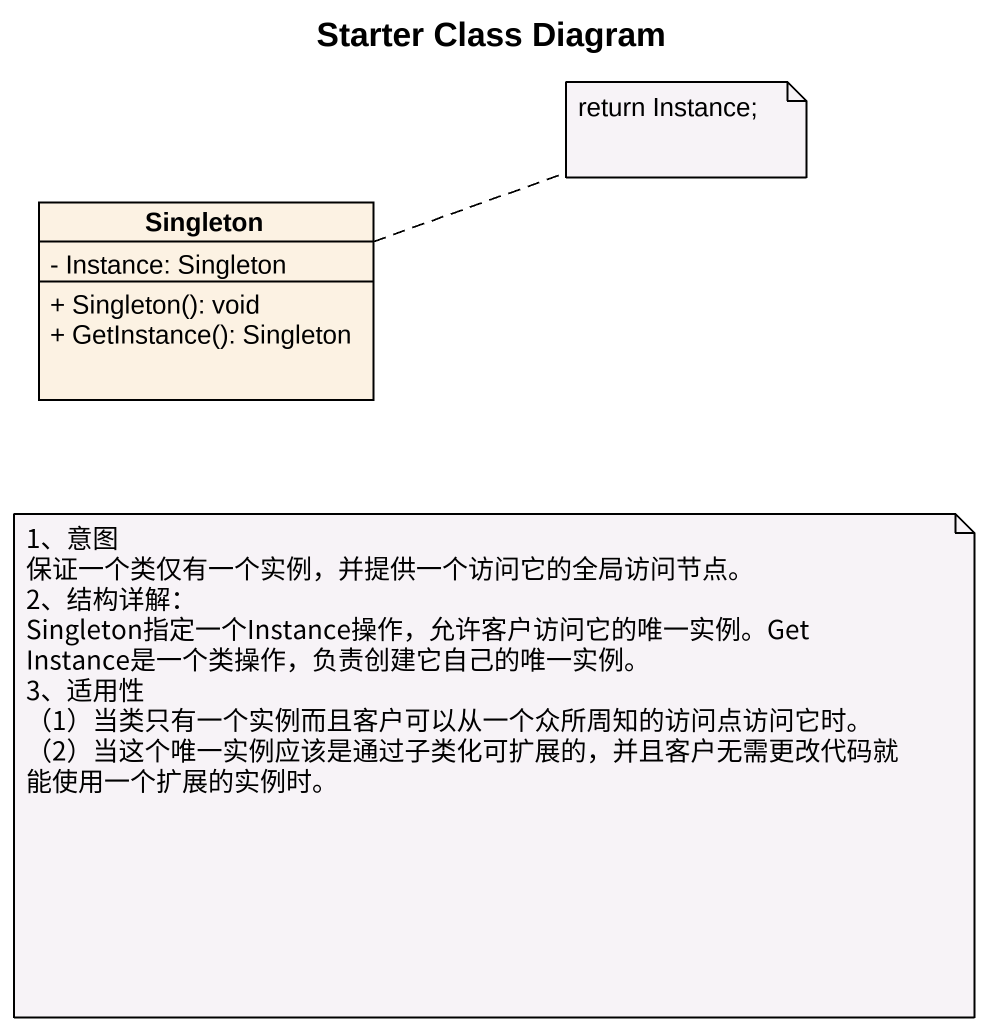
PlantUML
@startuml
title Starter Class Diagram
hide circle
hide empty members
skinparam classAttributeIconSize 0
class Singleton {
  - Instance: Singleton
  + Singleton(): void
  + GetInstance(): Singleton
}
note right of Singleton : return Instance;
note as N2
  1、意图
  保证一个类仅有一个实例，并提供一个访问它的全局访问节点。
  2、结构详解：
  Singleton指定一个Instance操作，允许客户访问它的唯一实例。GetInstance是一个类操作，负责创建它自己的唯一实例。
  3、适用性
  （1）当类只有一个实例而且客户可以从一个众所周知的访问点访问它时。
  （2）当这个唯一实例应该是通过子类化可扩展的，并且客户无需更改代码就能使用一个扩展的实例时。
end note
@enduml
